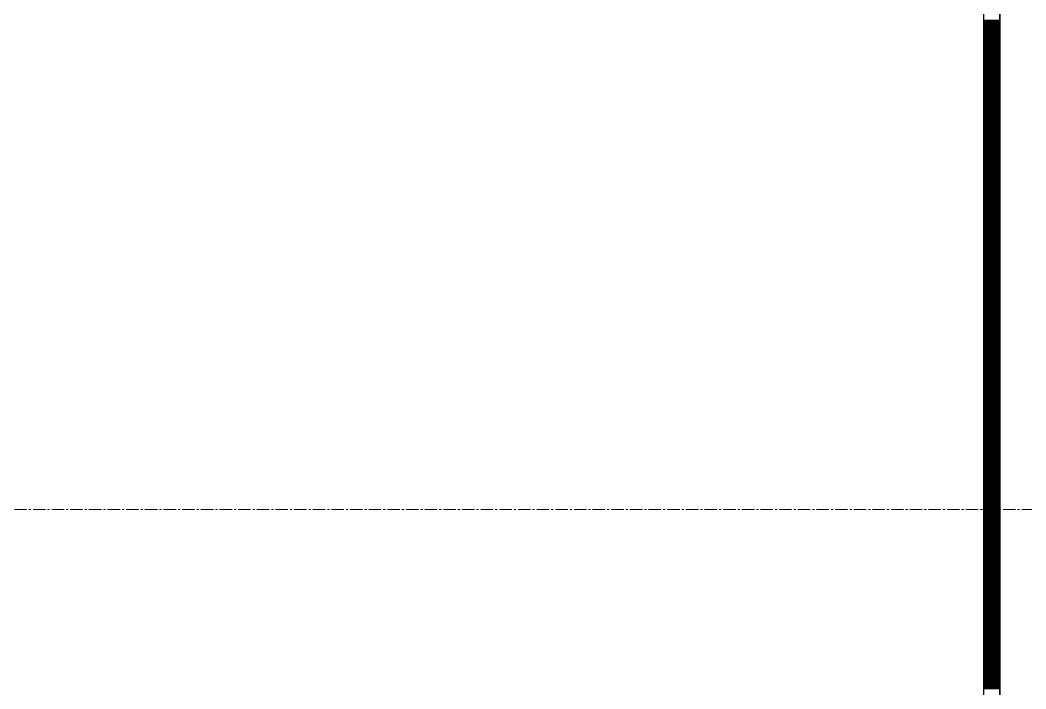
# Model space of a CAD drawing. Header units: millimetres. Extents: x -231292 to 573618, y -153144 to 564035.
# Drawn here: x 7073 to 8613, y 198292 to 199316 of the extents above; entities that cross this region are included whole.
import ezdxf

# ---------------------------------------------------------------- set-up
doc = ezdxf.new("R2010")
doc.units = ezdxf.units.MM
doc.linetypes.add('CENTER2', pattern=[28.575, 19.05, -3.175, 3.175, -3.175])
doc.layers.get('0').update_dxf_attribs({"color": 250})
doc.layers.get('Defpoints').update_dxf_attribs({"color": 250})
for name, color, linetype, lineweight in [('АР_Тонкая', 250, 'Continuous', 5), ('АР_Штриховка', 250, 'Continuous', 0), ('РД_Оси_100', 250, 'Continuous', 0), ('РД_Оси_размер', 250, 'Continuous', 0)]:
    doc.layers.add(name, color=color, linetype=linetype, lineweight=lineweight)
doc.styles.add('style1', font='ARIALN.TTF')
doc.dimstyles.new('Dim100_ареал', dxfattribs={"dimscale": 100, "dimtxt": 2.5, "dimasz": 1, "dimexe": 1, "dimexo": 1, "dimgap": 0.5, "dimtad": 1, "dimzin": 12, "dimdsep": 46, "dimtxsty": 'style1', "dimblk": 'ARCHTICK', "dimcen": 1, "dimdle": 1, "dimclrd": 256, "dimclre": 256, "dimaunit": 1, "dimadec": 0, "dimazin": 3, "dimtfac": 1, "dimtmove": 1, "dimatfit": 3, "dimldrblk": 'OPEN30', "dimfxl": 2, "dimfxlon": 1, "dimtolj": 1, "dimtzin": 0, "dimlwd": 9, "dimlwe": 9, "dimarcsym": 0})

# ---------------------------------------------------------------- blocks, each defined once
blk = doc.blocks.new('_ArchTick')
at = {"color": 0, "linetype": 'ByBlock', "const_width": 0.15}
blk.add_lwpolyline([(-0.5, -0.5), (0.5, 0.5)], dxfattribs=at)
blk = doc.blocks.new('*D172')
at = {"layer": 'Defpoints', "color": 0, "transparency": 16777216}
for p in [(1193587.3, 147913.2), (1194587.3, 147913.2), (1194587.3, 143713.2)]:
    blk.add_point(p, dxfattribs=at)
at = {"layer": 'РД_Оси_размер', "lineweight": 9, "transparency": 16777216}
for p, q in [((1193587.3, 143613.2), (1193587.3, 148013.2)), ((1193787.3, 147913.2), (1193487.3, 147913.2)), ((1193787.3, 143713.2), (1193487.3, 143713.2))]:
    blk.add_line(p, q, dxfattribs=at)
at = {"layer": 'РД_Оси_размер', "lineweight": 9, "transparency": 16777216, "xscale": 100, "yscale": 100, "zscale": 100}
for p, rotation in [((1193587.3, 147913.2), 90), ((1193587.3, 143713.2), 270)]:
    blk.add_blockref('_ArchTick', p, dxfattribs=dict(at, rotation=rotation))
at = {"layer": 'РД_Оси_размер', "color": 0, "transparency": 16777216, "insert": (1193179.9, 145813.2), "char_height": 700, "attachment_point": 5, "rotation": 90, "style": 'style1'}
blk.add_mtext('\\A1;4200', dxfattribs=at)
blk = doc.blocks.new('_Open30')
at = {"color": 0, "linetype": 'ByBlock', "lineweight": -2}
for p, q in [((-1, 0.268), (0, 0)), ((0, 0), (-1, -0.268)), ((0, 0), (-1, 0))]:
    blk.add_line(p, q, dxfattribs=at)
blk = doc.blocks.new('*D173')
at = {"layer": 'Defpoints', "color": 0, "transparency": 16777216}
for p in [(1193587.3, 148813.2), (1194587.3, 148813.2), (1194587.3, 147913.2)]:
    blk.add_point(p, dxfattribs=at)
at = {"layer": 'РД_Оси_размер', "lineweight": 9, "transparency": 16777216}
for p, q in [((1193054.9, 148523), (1193054.9, 149889.3)), ((1193587.3, 147813.2), (1193587.3, 148913.2)), ((1193787.3, 148813.2), (1193487.3, 148813.2)), ((1193587.3, 148363.2), (1193054.9, 148523)), ((1193787.3, 147913.2), (1193487.3, 147913.2))]:
    blk.add_line(p, q, dxfattribs=at)
at = {"layer": 'РД_Оси_размер', "lineweight": 9, "transparency": 16777216, "xscale": 100, "yscale": 100, "zscale": 100}
for p, rotation in [((1193587.3, 148813.2), 90), ((1193587.3, 147913.2), 270)]:
    blk.add_blockref('_ArchTick', p, dxfattribs=dict(at, rotation=rotation))
at = {"layer": 'РД_Оси_размер', "color": 0, "transparency": 16777216, "insert": (1192647.5, 149206.1), "char_height": 700, "attachment_point": 5, "rotation": 90, "style": 'style1'}
blk.add_mtext('\\A1;900', dxfattribs=at)
blk = doc.blocks.new('оси_рен')
at = {"layer": 'РД_Оси_100', "color": 251, "linetype": 'CENTER2', "true_color": 0x636466}
blk.add_lwpolyline([(1225207.916, 147913.25), (1189697.958, 147913.25)], dxfattribs=at)
at = {"layer": 'РД_Оси_размер', "color": 251, "true_color": 0x636466}
for base, p1, p2, picture, middle in [((1193587.313, 148813.25), (1194587.313, 147913.25), (1194587.313, 148813.25), '*D173', (1192647.511, 148572.97)), ((1193587.313, 147913.25), (1194587.313, 143713.25), (1194587.313, 147913.25), '*D172', (1193179.912, 145813.25))]:
    dim = blk.add_linear_dim(base=base, p1=p1, p2=p2, angle=90, dimstyle='Dim100_ареал', override={"dimtxt": 7}, dxfattribs=at)
    dim.commit()
    dim.dimension.update_dxf_attribs({"geometry": picture, "text_midpoint": middle})

msp = doc.modelspace()

# ---------------------------------------------------------------- linework, layer by layer
at = {"layer": 'АР_Тонкая', "color": 18, "linetype": 'Continuous', "lineweight": 25, "true_color": 0x000000}
for p, q in [((8548.243, 263866.253), (8548.243, 187666.253)), ((8573.243, 263866.253), (8573.243, 187666.253)), ((8573.243, 187666.253), (8573.243, 263866.253))]:
    msp.add_line(p, q, dxfattribs=at)
at = {"layer": 'АР_Штриховка', "color": 18, "linetype": 'Continuous', "lineweight": 25, "true_color": 0x000000}
for p, q in [((8548.243, 199316.002), (8573.243, 199316.002)), ((8548.243, 199315.002), (8573.243, 199315.002)), ((8548.243, 199314.002), (8573.243, 199314.002)), ((8548.243, 199313.002), (8573.243, 199313.002)), ((8548.243, 199312.002), (8573.243, 199312.002)), ((8548.243, 199311.002), (8573.243, 199311.002)), ((8548.243, 199310.002), (8573.243, 199310.002)), ((8548.243, 199309.002), (8573.243, 199309.002)), ((8548.243, 199308.002), (8573.243, 199308.002)), ((8548.243, 199307.002), (8573.243, 199307.002)), ((8548.243, 199306.002), (8573.243, 199306.002)), ((8548.243, 199305.002), (8573.243, 199305.002)), ((8548.243, 199304.002), (8573.243, 199304.002)), ((8548.243, 199303.002), (8573.243, 199303.002)), ((8548.243, 199302.002), (8573.243, 199302.002)), ((8548.243, 199301.002), (8573.243, 199301.002)), ((8548.243, 199300.002), (8573.243, 199300.002)), ((8548.243, 199299.002), (8573.243, 199299.002)), ((8548.243, 199298.002), (8573.243, 199298.002)), ((8548.243, 199297.002), (8573.243, 199297.002)), ((8548.243, 199296.002), (8573.243, 199296.002)), ((8548.243, 199295.002), (8573.243, 199295.002)), ((8548.243, 199294.002), (8573.243, 199294.002)), ((8548.243, 199293.002), (8573.243, 199293.002)), ((8548.243, 199292.002), (8573.243, 199292.002)), ((8548.243, 199291.002), (8573.243, 199291.002)), ((8548.243, 199290.002), (8573.243, 199290.002)), ((8548.243, 199289.002), (8573.243, 199289.002)), ((8548.243, 199288.002), (8573.243, 199288.002)), ((8548.243, 199287.002), (8573.243, 199287.002)), ((8548.243, 199286.002), (8573.243, 199286.002)), ((8548.243, 199285.002), (8573.243, 199285.002)), ((8548.243, 199284.002), (8573.243, 199284.002)), ((8548.243, 199283.002), (8573.243, 199283.002)), ((8548.243, 199282.002), (8573.243, 199282.002)), ((8548.243, 199281.002), (8573.243, 199281.002)), ((8548.243, 199280.002), (8573.243, 199280.002)), ((8548.243, 199279.002), (8573.243, 199279.002)), ((8548.243, 199278.002), (8573.243, 199278.002)), ((8548.243, 199277.002), (8573.243, 199277.002)), ((8548.243, 199276.002), (8573.243, 199276.002)), ((8548.243, 199275.002), (8573.243, 199275.002)), ((8548.243, 199274.002), (8573.243, 199274.002)), ((8548.243, 199273.002), (8573.243, 199273.002)), ((8548.243, 199272.002), (8573.243, 199272.002)), ((8548.243, 199271.002), (8573.243, 199271.002)), ((8548.243, 199270.002), (8573.243, 199270.002)), ((8548.243, 199269.002), (8573.243, 199269.002)), ((8548.243, 199268.002), (8573.243, 199268.002)), ((8548.243, 199267.002), (8573.243, 199267.002)), ((8548.243, 199266.002), (8573.243, 199266.002)), ((8548.243, 199265.002), (8573.243, 199265.002)), ((8548.243, 199264.002), (8573.243, 199264.002)), ((8548.243, 199263.002), (8573.243, 199263.002)), ((8548.243, 199262.002), (8573.243, 199262.002)), ((8548.243, 199261.002), (8573.243, 199261.002)), ((8548.243, 199260.002), (8573.243, 199260.002)), ((8548.243, 199259.002), (8573.243, 199259.002)), ((8548.243, 199258.002), (8573.243, 199258.002)), ((8548.243, 199257.002), (8573.243, 199257.002)), ((8548.243, 199256.002), (8573.243, 199256.002)), ((8548.243, 199255.002), (8573.243, 199255.002)), ((8548.243, 199254.002), (8573.243, 199254.002)), ((8548.243, 199253.002), (8573.243, 199253.002)), ((8548.243, 199252.002), (8573.243, 199252.002)), ((8548.243, 199251.002), (8573.243, 199251.002)), ((8548.243, 199250.002), (8573.243, 199250.002)), ((8548.243, 199249.002), (8573.243, 199249.002)), ((8548.243, 199248.002), (8573.243, 199248.002)), ((8548.243, 199247.002), (8573.243, 199247.002)), ((8548.243, 199246.002), (8573.243, 199246.002)), ((8548.243, 199245.002), (8573.243, 199245.002)), ((8548.243, 199244.002), (8573.243, 199244.002)), ((8548.243, 199243.002), (8573.243, 199243.002)), ((8548.243, 199242.002), (8573.243, 199242.002)), ((8548.243, 199241.002), (8573.243, 199241.002)), ((8548.243, 199240.002), (8573.243, 199240.002)), ((8548.243, 199239.002), (8573.243, 199239.002)), ((8548.243, 199238.002), (8573.243, 199238.002)), ((8548.243, 199237.002), (8573.243, 199237.002)), ((8548.243, 199236.002), (8573.243, 199236.002)), ((8548.243, 199235.002), (8573.243, 199235.002)), ((8548.243, 199234.002), (8573.243, 199234.002)), ((8548.243, 199233.002), (8573.243, 199233.002)), ((8548.243, 199232.002), (8573.243, 199232.002)), ((8548.243, 199231.002), (8573.243, 199231.002)), ((8548.243, 199230.002), (8573.243, 199230.002)), ((8548.243, 199229.002), (8573.243, 199229.002)), ((8548.243, 199228.002), (8573.243, 199228.002)), ((8548.243, 199227.002), (8573.243, 199227.002)), ((8548.243, 199226.002), (8573.243, 199226.002)), ((8548.243, 199225.002), (8573.243, 199225.002)), ((8548.243, 199224.002), (8573.243, 199224.002)), ((8548.243, 199223.002), (8573.243, 199223.002)), ((8548.243, 199222.002), (8573.243, 199222.002)), ((8548.243, 199221.002), (8573.243, 199221.002)), ((8548.243, 199220.002), (8573.243, 199220.002)), ((8548.243, 199219.002), (8573.243, 199219.002)), ((8548.243, 199218.002), (8573.243, 199218.002)), ((8548.243, 199217.002), (8573.243, 199217.002)), ((8548.243, 199216.002), (8573.243, 199216.002)), ((8548.243, 199215.002), (8573.243, 199215.002)), ((8548.243, 199214.002), (8573.243, 199214.002)), ((8548.243, 199213.002), (8573.243, 199213.002)), ((8548.243, 199212.002), (8573.243, 199212.002)), ((8548.243, 199211.002), (8573.243, 199211.002)), ((8548.243, 199210.002), (8573.243, 199210.002)), ((8548.243, 199209.002), (8573.243, 199209.002)), ((8548.243, 199208.002), (8573.243, 199208.002)), ((8548.243, 199207.002), (8573.243, 199207.002)), ((8548.243, 199206.002), (8573.243, 199206.002)), ((8548.243, 199205.002), (8573.243, 199205.002)), ((8548.243, 199204.002), (8573.243, 199204.002)), ((8548.243, 199203.002), (8573.243, 199203.002)), ((8548.243, 199202.002), (8573.243, 199202.002)), ((8548.243, 199201.002), (8573.243, 199201.002)), ((8548.243, 199200.002), (8573.243, 199200.002)), ((8548.243, 199199.002), (8573.243, 199199.002)), ((8548.243, 199198.002), (8573.243, 199198.002)), ((8548.243, 199197.002), (8573.243, 199197.002)), ((8548.243, 199196.002), (8573.243, 199196.002)), ((8548.243, 199195.002), (8573.243, 199195.002)), ((8548.243, 199194.002), (8573.243, 199194.002)), ((8548.243, 199193.002), (8573.243, 199193.002)), ((8548.243, 199192.002), (8573.243, 199192.002)), ((8548.243, 199191.002), (8573.243, 199191.002)), ((8548.243, 199190.002), (8573.243, 199190.002)), ((8548.243, 199189.002), (8573.243, 199189.002)), ((8548.243, 199188.002), (8573.243, 199188.002)), ((8548.243, 199187.002), (8573.243, 199187.002)), ((8548.243, 199186.002), (8573.243, 199186.002)), ((8548.243, 199185.002), (8573.243, 199185.002)), ((8548.243, 199184.002), (8573.243, 199184.002)), ((8548.243, 199183.002), (8573.243, 199183.002)), ((8548.243, 199182.002), (8573.243, 199182.002)), ((8548.243, 199181.002), (8573.243, 199181.002)), ((8548.243, 199180.002), (8573.243, 199180.002)), ((8548.243, 199179.002), (8573.243, 199179.002)), ((8548.243, 199178.002), (8573.243, 199178.002)), ((8548.243, 199177.002), (8573.243, 199177.002)), ((8548.243, 199176.002), (8573.243, 199176.002)), ((8548.243, 199175.002), (8573.243, 199175.002)), ((8548.243, 199174.002), (8573.243, 199174.002)), ((8548.243, 199173.002), (8573.243, 199173.002)), ((8548.243, 199172.002), (8573.243, 199172.002)), ((8548.243, 199171.002), (8573.243, 199171.002)), ((8548.243, 199170.002), (8573.243, 199170.002)), ((8548.243, 199169.002), (8573.243, 199169.002)), ((8548.243, 199168.002), (8573.243, 199168.002)), ((8548.243, 199167.002), (8573.243, 199167.002)), ((8548.243, 199166.002), (8573.243, 199166.002)), ((8548.243, 199165.002), (8573.243, 199165.002)), ((8548.243, 199164.002), (8573.243, 199164.002)), ((8548.243, 199163.002), (8573.243, 199163.002)), ((8548.243, 199162.002), (8573.243, 199162.002)), ((8548.243, 199161.002), (8573.243, 199161.002)), ((8548.243, 199160.002), (8573.243, 199160.002)), ((8548.243, 199159.002), (8573.243, 199159.002)), ((8548.243, 199158.002), (8573.243, 199158.002)), ((8548.243, 199157.002), (8573.243, 199157.002)), ((8548.243, 199156.002), (8573.243, 199156.002)), ((8548.243, 199155.002), (8573.243, 199155.002)), ((8548.243, 199154.002), (8573.243, 199154.002)), ((8548.243, 199153.002), (8573.243, 199153.002)), ((8548.243, 199152.002), (8573.243, 199152.002)), ((8548.243, 199151.002), (8573.243, 199151.002)), ((8548.243, 199150.002), (8573.243, 199150.002)), ((8548.243, 199149.002), (8573.243, 199149.002)), ((8548.243, 199148.002), (8573.243, 199148.002)), ((8548.243, 199147.002), (8573.243, 199147.002)), ((8548.243, 199146.002), (8573.243, 199146.002)), ((8548.243, 199145.002), (8573.243, 199145.002)), ((8548.243, 199144.002), (8573.243, 199144.002)), ((8548.243, 199143.002), (8573.243, 199143.002)), ((8548.243, 199142.002), (8573.243, 199142.002)), ((8548.243, 199141.002), (8573.243, 199141.002)), ((8548.243, 199140.002), (8573.243, 199140.002)), ((8548.243, 199139.002), (8573.243, 199139.002)), ((8548.243, 199138.002), (8573.243, 199138.002)), ((8548.243, 199137.002), (8573.243, 199137.002)), ((8548.243, 199136.002), (8573.243, 199136.002)), ((8548.243, 199135.002), (8573.243, 199135.002)), ((8548.243, 199134.002), (8573.243, 199134.002)), ((8548.243, 199133.002), (8573.243, 199133.002)), ((8548.243, 199132.002), (8573.243, 199132.002)), ((8548.243, 199131.002), (8573.243, 199131.002)), ((8548.243, 199130.002), (8573.243, 199130.002)), ((8548.243, 199129.002), (8573.243, 199129.002)), ((8548.243, 199128.002), (8573.243, 199128.002)), ((8548.243, 199127.002), (8573.243, 199127.002)), ((8548.243, 199126.002), (8573.243, 199126.002)), ((8548.243, 199125.002), (8573.243, 199125.002)), ((8548.243, 199124.002), (8573.243, 199124.002)), ((8548.243, 199123.002), (8573.243, 199123.002)), ((8548.243, 199122.002), (8573.243, 199122.002)), ((8548.243, 199121.002), (8573.243, 199121.002)), ((8548.243, 199120.002), (8573.243, 199120.002)), ((8548.243, 199119.002), (8573.243, 199119.002)), ((8548.243, 199118.002), (8573.243, 199118.002)), ((8548.243, 199117.002), (8573.243, 199117.002)), ((8548.243, 199116.002), (8573.243, 199116.002)), ((8548.243, 199115.002), (8573.243, 199115.002)), ((8548.243, 199114.002), (8573.243, 199114.002)), ((8548.243, 199113.002), (8573.243, 199113.002)), ((8548.243, 199112.002), (8573.243, 199112.002)), ((8548.243, 199111.002), (8573.243, 199111.002)), ((8548.243, 199110.002), (8573.243, 199110.002)), ((8548.243, 199109.002), (8573.243, 199109.002)), ((8548.243, 199108.002), (8573.243, 199108.002)), ((8548.243, 199107.002), (8573.243, 199107.002)), ((8548.243, 199106.002), (8573.243, 199106.002)), ((8548.243, 199105.002), (8573.243, 199105.002)), ((8548.243, 199104.002), (8573.243, 199104.002)), ((8548.243, 199103.002), (8573.243, 199103.002)), ((8548.243, 199102.002), (8573.243, 199102.002)), ((8548.243, 199101.002), (8573.243, 199101.002)), ((8548.243, 199100.002), (8573.243, 199100.002)), ((8548.243, 199099.002), (8573.243, 199099.002)), ((8548.243, 199098.002), (8573.243, 199098.002)), ((8548.243, 199097.002), (8573.243, 199097.002)), ((8548.243, 199096.002), (8573.243, 199096.002)), ((8548.243, 199095.002), (8573.243, 199095.002)), ((8548.243, 199094.002), (8573.243, 199094.002)), ((8548.243, 199093.002), (8573.243, 199093.002)), ((8548.243, 199092.002), (8573.243, 199092.002)), ((8548.243, 199091.002), (8573.243, 199091.002)), ((8548.243, 199090.002), (8573.243, 199090.002)), ((8548.243, 199089.002), (8573.243, 199089.002)), ((8548.243, 199088.002), (8573.243, 199088.002)), ((8548.243, 199087.002), (8573.243, 199087.002)), ((8548.243, 199086.002), (8573.243, 199086.002)), ((8548.243, 199085.002), (8573.243, 199085.002)), ((8548.243, 199084.002), (8573.243, 199084.002)), ((8548.243, 199083.002), (8573.243, 199083.002)), ((8548.243, 199082.002), (8573.243, 199082.002)), ((8548.243, 199081.002), (8573.243, 199081.002)), ((8548.243, 199080.002), (8573.243, 199080.002)), ((8548.243, 199079.002), (8573.243, 199079.002)), ((8548.243, 199078.002), (8573.243, 199078.002)), ((8548.243, 199077.002), (8573.243, 199077.002)), ((8548.243, 199076.002), (8573.243, 199076.002)), ((8548.243, 199075.002), (8573.243, 199075.002)), ((8548.243, 199074.002), (8573.243, 199074.002)), ((8548.243, 199073.002), (8573.243, 199073.002)), ((8548.243, 199072.002), (8573.243, 199072.002)), ((8548.243, 199071.002), (8573.243, 199071.002)), ((8548.243, 199070.002), (8573.243, 199070.002)), ((8548.243, 199069.002), (8573.243, 199069.002)), ((8548.243, 199068.002), (8573.243, 199068.002)), ((8548.243, 199067.002), (8573.243, 199067.002)), ((8548.243, 199066.002), (8573.243, 199066.002)), ((8548.243, 199065.002), (8573.243, 199065.002)), ((8548.243, 199064.002), (8573.243, 199064.002)), ((8548.243, 199063.002), (8573.243, 199063.002)), ((8548.243, 199062.002), (8573.243, 199062.002)), ((8548.243, 199061.002), (8573.243, 199061.002)), ((8548.243, 199060.002), (8573.243, 199060.002)), ((8548.243, 199059.002), (8573.243, 199059.002)), ((8548.243, 199058.002), (8573.243, 199058.002)), ((8548.243, 199057.002), (8573.243, 199057.002)), ((8548.243, 199056.002), (8573.243, 199056.002)), ((8548.243, 199055.002), (8573.243, 199055.002)), ((8548.243, 199054.002), (8573.243, 199054.002)), ((8548.243, 199053.002), (8573.243, 199053.002)), ((8548.243, 199052.002), (8573.243, 199052.002)), ((8548.243, 199051.002), (8573.243, 199051.002)), ((8548.243, 199050.002), (8573.243, 199050.002)), ((8548.243, 199049.002), (8573.243, 199049.002)), ((8548.243, 199048.002), (8573.243, 199048.002)), ((8548.243, 199047.002), (8573.243, 199047.002)), ((8548.243, 199046.002), (8573.243, 199046.002)), ((8548.243, 199045.002), (8573.243, 199045.002)), ((8548.243, 199044.002), (8573.243, 199044.002)), ((8548.243, 199043.002), (8573.243, 199043.002)), ((8548.243, 199042.002), (8573.243, 199042.002)), ((8548.243, 199041.002), (8573.243, 199041.002)), ((8548.243, 199040.002), (8573.243, 199040.002)), ((8548.243, 199039.002), (8573.243, 199039.002)), ((8548.243, 199038.002), (8573.243, 199038.002)), ((8548.243, 199037.002), (8573.243, 199037.002)), ((8548.243, 199036.002), (8573.243, 199036.002)), ((8548.243, 199035.002), (8573.243, 199035.002)), ((8548.243, 199034.002), (8573.243, 199034.002)), ((8548.243, 199033.002), (8573.243, 199033.002)), ((8548.243, 199032.002), (8573.243, 199032.002)), ((8548.243, 199031.002), (8573.243, 199031.002)), ((8548.243, 199030.002), (8573.243, 199030.002)), ((8548.243, 199029.002), (8573.243, 199029.002)), ((8548.243, 199028.002), (8573.243, 199028.002)), ((8548.243, 199027.002), (8573.243, 199027.002)), ((8548.243, 199026.002), (8573.243, 199026.002)), ((8548.243, 199025.002), (8573.243, 199025.002)), ((8548.243, 199024.002), (8573.243, 199024.002)), ((8548.243, 199023.002), (8573.243, 199023.002)), ((8548.243, 199022.002), (8573.243, 199022.002)), ((8548.243, 199021.002), (8573.243, 199021.002)), ((8548.243, 199020.002), (8573.243, 199020.002)), ((8548.243, 199019.002), (8573.243, 199019.002)), ((8548.243, 199018.002), (8573.243, 199018.002)), ((8548.243, 199017.002), (8573.243, 199017.002)), ((8548.243, 199016.002), (8573.243, 199016.002)), ((8548.243, 199015.002), (8573.243, 199015.002)), ((8548.243, 199014.002), (8573.243, 199014.002)), ((8548.243, 199013.002), (8573.243, 199013.002)), ((8548.243, 199012.002), (8573.243, 199012.002)), ((8548.243, 199011.002), (8573.243, 199011.002)), ((8548.243, 199010.002), (8573.243, 199010.002)), ((8548.243, 199009.002), (8573.243, 199009.002)), ((8548.243, 199008.002), (8573.243, 199008.002)), ((8548.243, 199007.002), (8573.243, 199007.002)), ((8548.243, 199006.002), (8573.243, 199006.002)), ((8548.243, 199005.002), (8573.243, 199005.002)), ((8548.243, 199004.002), (8573.243, 199004.002)), ((8548.243, 199003.002), (8573.243, 199003.002)), ((8548.243, 199002.002), (8573.243, 199002.002)), ((8548.243, 199001.002), (8573.243, 199001.002)), ((8548.243, 199000.002), (8573.243, 199000.002)), ((8548.243, 198999.002), (8573.243, 198999.002)), ((8548.243, 198998.002), (8573.243, 198998.002)), ((8548.243, 198997.002), (8573.243, 198997.002)), ((8548.243, 198996.002), (8573.243, 198996.002)), ((8548.243, 198995.002), (8573.243, 198995.002)), ((8548.243, 198994.002), (8573.243, 198994.002)), ((8548.243, 198993.002), (8573.243, 198993.002)), ((8548.243, 198992.002), (8573.243, 198992.002)), ((8548.243, 198991.002), (8573.243, 198991.002)), ((8548.243, 198990.002), (8573.243, 198990.002)), ((8548.243, 198989.002), (8573.243, 198989.002)), ((8548.243, 198988.002), (8573.243, 198988.002)), ((8548.243, 198987.002), (8573.243, 198987.002)), ((8548.243, 198986.002), (8573.243, 198986.002)), ((8548.243, 198985.002), (8573.243, 198985.002)), ((8548.243, 198984.002), (8573.243, 198984.002)), ((8548.243, 198983.002), (8573.243, 198983.002)), ((8548.243, 198982.002), (8573.243, 198982.002)), ((8548.243, 198981.002), (8573.243, 198981.002)), ((8548.243, 198980.002), (8573.243, 198980.002)), ((8548.243, 198979.002), (8573.243, 198979.002)), ((8548.243, 198978.002), (8573.243, 198978.002)), ((8548.243, 198977.002), (8573.243, 198977.002)), ((8548.243, 198976.002), (8573.243, 198976.002)), ((8548.243, 198975.002), (8573.243, 198975.002)), ((8548.243, 198974.002), (8573.243, 198974.002)), ((8548.243, 198973.002), (8573.243, 198973.002)), ((8548.243, 198972.002), (8573.243, 198972.002)), ((8548.243, 198971.002), (8573.243, 198971.002)), ((8548.243, 198970.002), (8573.243, 198970.002)), ((8548.243, 198969.002), (8573.243, 198969.002)), ((8548.243, 198968.002), (8573.243, 198968.002)), ((8548.243, 198967.002), (8573.243, 198967.002)), ((8548.243, 198966.002), (8573.243, 198966.002)), ((8548.243, 198965.002), (8573.243, 198965.002)), ((8548.243, 198964.002), (8573.243, 198964.002)), ((8548.243, 198963.002), (8573.243, 198963.002)), ((8548.243, 198962.002), (8573.243, 198962.002)), ((8548.243, 198961.002), (8573.243, 198961.002)), ((8548.243, 198960.002), (8573.243, 198960.002)), ((8548.243, 198959.002), (8573.243, 198959.002)), ((8548.243, 198958.002), (8573.243, 198958.002)), ((8548.243, 198957.002), (8573.243, 198957.002)), ((8548.243, 198956.002), (8573.243, 198956.002)), ((8548.243, 198955.002), (8573.243, 198955.002)), ((8548.243, 198954.002), (8573.243, 198954.002)), ((8548.243, 198953.002), (8573.243, 198953.002)), ((8548.243, 198952.002), (8573.243, 198952.002)), ((8548.243, 198951.002), (8573.243, 198951.002)), ((8548.243, 198950.002), (8573.243, 198950.002)), ((8548.243, 198949.002), (8573.243, 198949.002)), ((8548.243, 198948.002), (8573.243, 198948.002)), ((8548.243, 198947.002), (8573.243, 198947.002)), ((8548.243, 198946.002), (8573.243, 198946.002)), ((8548.243, 198945.002), (8573.243, 198945.002)), ((8548.243, 198944.002), (8573.243, 198944.002)), ((8548.243, 198943.002), (8573.243, 198943.002)), ((8548.243, 198942.002), (8573.243, 198942.002)), ((8548.243, 198941.002), (8573.243, 198941.002)), ((8548.243, 198940.002), (8573.243, 198940.002)), ((8548.243, 198939.002), (8573.243, 198939.002)), ((8548.243, 198938.002), (8573.243, 198938.002)), ((8548.243, 198937.002), (8573.243, 198937.002)), ((8548.243, 198936.002), (8573.243, 198936.002)), ((8548.243, 198935.002), (8573.243, 198935.002)), ((8548.243, 198934.002), (8573.243, 198934.002)), ((8548.243, 198933.002), (8573.243, 198933.002)), ((8548.243, 198932.002), (8573.243, 198932.002)), ((8548.243, 198931.002), (8573.243, 198931.002)), ((8548.243, 198930.002), (8573.243, 198930.002)), ((8548.243, 198929.002), (8573.243, 198929.002)), ((8548.243, 198928.002), (8573.243, 198928.002)), ((8548.243, 198927.002), (8573.243, 198927.002)), ((8548.243, 198926.002), (8573.243, 198926.002)), ((8548.243, 198925.002), (8573.243, 198925.002)), ((8548.243, 198924.002), (8573.243, 198924.002)), ((8548.243, 198923.002), (8573.243, 198923.002)), ((8548.243, 198922.002), (8573.243, 198922.002)), ((8548.243, 198921.002), (8573.243, 198921.002)), ((8548.243, 198920.002), (8573.243, 198920.002)), ((8548.243, 198919.002), (8573.243, 198919.002)), ((8548.243, 198918.002), (8573.243, 198918.002)), ((8548.243, 198917.002), (8573.243, 198917.002)), ((8548.243, 198916.002), (8573.243, 198916.002)), ((8548.243, 198915.002), (8573.243, 198915.002)), ((8548.243, 198914.002), (8573.243, 198914.002)), ((8548.243, 198913.002), (8573.243, 198913.002)), ((8548.243, 198912.002), (8573.243, 198912.002)), ((8548.243, 198911.002), (8573.243, 198911.002)), ((8548.243, 198910.002), (8573.243, 198910.002)), ((8548.243, 198909.002), (8573.243, 198909.002)), ((8548.243, 198908.002), (8573.243, 198908.002)), ((8548.243, 198907.002), (8573.243, 198907.002)), ((8548.243, 198906.002), (8573.243, 198906.002)), ((8548.243, 198905.002), (8573.243, 198905.002)), ((8548.243, 198904.002), (8573.243, 198904.002)), ((8548.243, 198903.002), (8573.243, 198903.002)), ((8548.243, 198902.002), (8573.243, 198902.002)), ((8548.243, 198901.002), (8573.243, 198901.002)), ((8548.243, 198900.002), (8573.243, 198900.002)), ((8548.243, 198899.002), (8573.243, 198899.002)), ((8548.243, 198898.002), (8573.243, 198898.002)), ((8548.243, 198897.002), (8573.243, 198897.002)), ((8548.243, 198896.002), (8573.243, 198896.002)), ((8548.243, 198895.002), (8573.243, 198895.002)), ((8548.243, 198894.002), (8573.243, 198894.002)), ((8548.243, 198893.002), (8573.243, 198893.002)), ((8548.243, 198892.002), (8573.243, 198892.002)), ((8548.243, 198891.002), (8573.243, 198891.002)), ((8548.243, 198890.002), (8573.243, 198890.002)), ((8548.243, 198889.002), (8573.243, 198889.002)), ((8548.243, 198888.002), (8573.243, 198888.002)), ((8548.243, 198887.002), (8573.243, 198887.002)), ((8548.243, 198886.002), (8573.243, 198886.002)), ((8548.243, 198885.002), (8573.243, 198885.002)), ((8548.243, 198884.002), (8573.243, 198884.002)), ((8548.243, 198883.002), (8573.243, 198883.002)), ((8548.243, 198882.002), (8573.243, 198882.002)), ((8548.243, 198881.002), (8573.243, 198881.002)), ((8548.243, 198880.002), (8573.243, 198880.002)), ((8548.243, 198879.002), (8573.243, 198879.002)), ((8548.243, 198878.002), (8573.243, 198878.002)), ((8548.243, 198877.002), (8573.243, 198877.002)), ((8548.243, 198876.002), (8573.243, 198876.002)), ((8548.243, 198875.002), (8573.243, 198875.002)), ((8548.243, 198874.002), (8573.243, 198874.002)), ((8548.243, 198873.002), (8573.243, 198873.002)), ((8548.243, 198872.002), (8573.243, 198872.002)), ((8548.243, 198871.002), (8573.243, 198871.002)), ((8548.243, 198870.002), (8573.243, 198870.002)), ((8548.243, 198869.002), (8573.243, 198869.002)), ((8548.243, 198868.002), (8573.243, 198868.002)), ((8548.243, 198867.002), (8573.243, 198867.002)), ((8548.243, 198866.002), (8573.243, 198866.002)), ((8548.243, 198865.002), (8573.243, 198865.002)), ((8548.243, 198864.002), (8573.243, 198864.002)), ((8548.243, 198863.002), (8573.243, 198863.002)), ((8548.243, 198862.002), (8573.243, 198862.002)), ((8548.243, 198861.002), (8573.243, 198861.002)), ((8548.243, 198860.002), (8573.243, 198860.002)), ((8548.243, 198859.002), (8573.243, 198859.002)), ((8548.243, 198858.002), (8573.243, 198858.002)), ((8548.243, 198857.002), (8573.243, 198857.002)), ((8548.243, 198856.002), (8573.243, 198856.002)), ((8548.243, 198855.002), (8573.243, 198855.002)), ((8548.243, 198854.002), (8573.243, 198854.002)), ((8548.243, 198853.002), (8573.243, 198853.002)), ((8548.243, 198852.002), (8573.243, 198852.002)), ((8548.243, 198851.002), (8573.243, 198851.002)), ((8548.243, 198850.002), (8573.243, 198850.002)), ((8548.243, 198849.002), (8573.243, 198849.002)), ((8548.243, 198848.002), (8573.243, 198848.002)), ((8548.243, 198847.002), (8573.243, 198847.002)), ((8548.243, 198846.002), (8573.243, 198846.002)), ((8548.243, 198845.002), (8573.243, 198845.002)), ((8548.243, 198844.002), (8573.243, 198844.002)), ((8548.243, 198843.002), (8573.243, 198843.002)), ((8548.243, 198842.002), (8573.243, 198842.002)), ((8548.243, 198841.002), (8573.243, 198841.002)), ((8548.243, 198840.002), (8573.243, 198840.002)), ((8548.243, 198839.002), (8573.243, 198839.002)), ((8548.243, 198838.002), (8573.243, 198838.002)), ((8548.243, 198837.002), (8573.243, 198837.002)), ((8548.243, 198836.002), (8573.243, 198836.002)), ((8548.243, 198835.002), (8573.243, 198835.002)), ((8548.243, 198834.002), (8573.243, 198834.002)), ((8548.243, 198833.002), (8573.243, 198833.002)), ((8548.243, 198832.002), (8573.243, 198832.002)), ((8548.243, 198831.002), (8573.243, 198831.002)), ((8548.243, 198830.002), (8573.243, 198830.002)), ((8548.243, 198829.002), (8573.243, 198829.002)), ((8548.243, 198828.002), (8573.243, 198828.002)), ((8548.243, 198827.002), (8573.243, 198827.002)), ((8548.243, 198826.002), (8573.243, 198826.002)), ((8548.243, 198825.002), (8573.243, 198825.002)), ((8548.243, 198824.002), (8573.243, 198824.002)), ((8548.243, 198823.002), (8573.243, 198823.002)), ((8548.243, 198822.002), (8573.243, 198822.002)), ((8548.243, 198821.002), (8573.243, 198821.002)), ((8548.243, 198820.002), (8573.243, 198820.002)), ((8548.243, 198819.002), (8573.243, 198819.002)), ((8548.243, 198818.002), (8573.243, 198818.002)), ((8548.243, 198817.002), (8573.243, 198817.002)), ((8548.243, 198816.002), (8573.243, 198816.002)), ((8548.243, 198815.002), (8573.243, 198815.002)), ((8548.243, 198814.002), (8573.243, 198814.002)), ((8548.243, 198813.002), (8573.243, 198813.002)), ((8548.243, 198812.002), (8573.243, 198812.002)), ((8548.243, 198811.002), (8573.243, 198811.002)), ((8548.243, 198810.002), (8573.243, 198810.002)), ((8548.243, 198809.002), (8573.243, 198809.002)), ((8548.243, 198808.002), (8573.243, 198808.002)), ((8548.243, 198807.002), (8573.243, 198807.002)), ((8548.243, 198806.002), (8573.243, 198806.002)), ((8548.243, 198805.002), (8573.243, 198805.002)), ((8548.243, 198804.002), (8573.243, 198804.002)), ((8548.243, 198803.002), (8573.243, 198803.002)), ((8548.243, 198802.002), (8573.243, 198802.002)), ((8548.243, 198801.002), (8573.243, 198801.002)), ((8548.243, 198800.002), (8573.243, 198800.002)), ((8548.243, 198799.002), (8573.243, 198799.002)), ((8548.243, 198798.002), (8573.243, 198798.002)), ((8548.243, 198797.002), (8573.243, 198797.002)), ((8548.243, 198796.002), (8573.243, 198796.002)), ((8548.243, 198795.002), (8573.243, 198795.002)), ((8548.243, 198794.002), (8573.243, 198794.002)), ((8548.243, 198793.002), (8573.243, 198793.002)), ((8548.243, 198792.002), (8573.243, 198792.002)), ((8548.243, 198791.002), (8573.243, 198791.002)), ((8548.243, 198790.002), (8573.243, 198790.002)), ((8548.243, 198789.002), (8573.243, 198789.002)), ((8548.243, 198788.002), (8573.243, 198788.002)), ((8548.243, 198787.002), (8573.243, 198787.002)), ((8548.243, 198786.002), (8573.243, 198786.002)), ((8548.243, 198785.002), (8573.243, 198785.002)), ((8548.243, 198784.002), (8573.243, 198784.002)), ((8548.243, 198783.002), (8573.243, 198783.002)), ((8548.243, 198782.002), (8573.243, 198782.002)), ((8548.243, 198781.002), (8573.243, 198781.002)), ((8548.243, 198780.002), (8573.243, 198780.002)), ((8548.243, 198779.002), (8573.243, 198779.002)), ((8548.243, 198778.002), (8573.243, 198778.002)), ((8548.243, 198777.002), (8573.243, 198777.002)), ((8548.243, 198776.002), (8573.243, 198776.002)), ((8548.243, 198775.002), (8573.243, 198775.002)), ((8548.243, 198774.002), (8573.243, 198774.002)), ((8548.243, 198773.002), (8573.243, 198773.002)), ((8548.243, 198772.002), (8573.243, 198772.002)), ((8548.243, 198771.002), (8573.243, 198771.002)), ((8548.243, 198770.002), (8573.243, 198770.002)), ((8548.243, 198769.002), (8573.243, 198769.002)), ((8548.243, 198768.002), (8573.243, 198768.002)), ((8548.243, 198767.002), (8573.243, 198767.002)), ((8548.243, 198766.002), (8573.243, 198766.002)), ((8548.243, 198765.002), (8573.243, 198765.002)), ((8548.243, 198764.002), (8573.243, 198764.002)), ((8548.243, 198763.002), (8573.243, 198763.002)), ((8548.243, 198762.002), (8573.243, 198762.002)), ((8548.243, 198761.002), (8573.243, 198761.002)), ((8548.243, 198760.002), (8573.243, 198760.002)), ((8548.243, 198759.002), (8573.243, 198759.002)), ((8548.243, 198758.002), (8573.243, 198758.002)), ((8548.243, 198757.002), (8573.243, 198757.002)), ((8548.243, 198756.002), (8573.243, 198756.002)), ((8548.243, 198755.002), (8573.243, 198755.002)), ((8548.243, 198754.002), (8573.243, 198754.002)), ((8548.243, 198753.002), (8573.243, 198753.002)), ((8548.243, 198752.002), (8573.243, 198752.002)), ((8548.243, 198751.002), (8573.243, 198751.002)), ((8548.243, 198750.002), (8573.243, 198750.002)), ((8548.243, 198749.002), (8573.243, 198749.002)), ((8548.243, 198748.002), (8573.243, 198748.002)), ((8548.243, 198747.002), (8573.243, 198747.002)), ((8548.243, 198746.002), (8573.243, 198746.002)), ((8548.243, 198745.002), (8573.243, 198745.002)), ((8548.243, 198744.002), (8573.243, 198744.002)), ((8548.243, 198743.002), (8573.243, 198743.002)), ((8548.243, 198742.002), (8573.243, 198742.002)), ((8548.243, 198741.002), (8573.243, 198741.002)), ((8548.243, 198740.002), (8573.243, 198740.002)), ((8548.243, 198739.002), (8573.243, 198739.002)), ((8548.243, 198738.002), (8573.243, 198738.002)), ((8548.243, 198737.002), (8573.243, 198737.002)), ((8548.243, 198736.002), (8573.243, 198736.002)), ((8548.243, 198735.002), (8573.243, 198735.002)), ((8548.243, 198734.002), (8573.243, 198734.002)), ((8548.243, 198733.002), (8573.243, 198733.002)), ((8548.243, 198732.002), (8573.243, 198732.002)), ((8548.243, 198731.002), (8573.243, 198731.002)), ((8548.243, 198730.002), (8573.243, 198730.002)), ((8548.243, 198729.002), (8573.243, 198729.002)), ((8548.243, 198728.002), (8573.243, 198728.002)), ((8548.243, 198727.002), (8573.243, 198727.002)), ((8548.243, 198726.002), (8573.243, 198726.002)), ((8548.243, 198725.002), (8573.243, 198725.002)), ((8548.243, 198724.002), (8573.243, 198724.002)), ((8548.243, 198723.002), (8573.243, 198723.002)), ((8548.243, 198722.002), (8573.243, 198722.002)), ((8548.243, 198721.002), (8573.243, 198721.002)), ((8548.243, 198720.002), (8573.243, 198720.002)), ((8548.243, 198719.002), (8573.243, 198719.002)), ((8548.243, 198718.002), (8573.243, 198718.002)), ((8548.243, 198717.002), (8573.243, 198717.002)), ((8548.243, 198716.002), (8573.243, 198716.002)), ((8548.243, 198715.002), (8573.243, 198715.002)), ((8548.243, 198714.002), (8573.243, 198714.002)), ((8548.243, 198713.002), (8573.243, 198713.002)), ((8548.243, 198712.002), (8573.243, 198712.002)), ((8548.243, 198711.002), (8573.243, 198711.002)), ((8548.243, 198710.002), (8573.243, 198710.002)), ((8548.243, 198709.002), (8573.243, 198709.002)), ((8548.243, 198708.002), (8573.243, 198708.002)), ((8548.243, 198707.002), (8573.243, 198707.002)), ((8548.243, 198706.002), (8573.243, 198706.002)), ((8548.243, 198705.002), (8573.243, 198705.002)), ((8548.243, 198704.002), (8573.243, 198704.002)), ((8548.243, 198703.002), (8573.243, 198703.002)), ((8548.243, 198702.002), (8573.243, 198702.002)), ((8548.243, 198701.002), (8573.243, 198701.002)), ((8548.243, 198700.002), (8573.243, 198700.002)), ((8548.243, 198699.002), (8573.243, 198699.002)), ((8548.243, 198698.002), (8573.243, 198698.002)), ((8548.243, 198697.002), (8573.243, 198697.002)), ((8548.243, 198696.002), (8573.243, 198696.002)), ((8548.243, 198695.002), (8573.243, 198695.002)), ((8548.243, 198694.002), (8573.243, 198694.002)), ((8548.243, 198693.002), (8573.243, 198693.002)), ((8548.243, 198692.002), (8573.243, 198692.002)), ((8548.243, 198691.002), (8573.243, 198691.002)), ((8548.243, 198690.002), (8573.243, 198690.002)), ((8548.243, 198689.002), (8573.243, 198689.002)), ((8548.243, 198688.002), (8573.243, 198688.002)), ((8548.243, 198687.002), (8573.243, 198687.002)), ((8548.243, 198686.002), (8573.243, 198686.002)), ((8548.243, 198685.002), (8573.243, 198685.002)), ((8548.243, 198684.002), (8573.243, 198684.002)), ((8548.243, 198683.002), (8573.243, 198683.002)), ((8548.243, 198682.002), (8573.243, 198682.002)), ((8548.243, 198681.002), (8573.243, 198681.002)), ((8548.243, 198680.002), (8573.243, 198680.002)), ((8548.243, 198679.002), (8573.243, 198679.002)), ((8548.243, 198678.002), (8573.243, 198678.002)), ((8548.243, 198677.002), (8573.243, 198677.002)), ((8548.243, 198676.002), (8573.243, 198676.002)), ((8548.243, 198675.002), (8573.243, 198675.002)), ((8548.243, 198674.002), (8573.243, 198674.002)), ((8548.243, 198673.002), (8573.243, 198673.002)), ((8548.243, 198672.002), (8573.243, 198672.002)), ((8548.243, 198671.002), (8573.243, 198671.002)), ((8548.243, 198670.002), (8573.243, 198670.002)), ((8548.243, 198669.002), (8573.243, 198669.002)), ((8548.243, 198668.002), (8573.243, 198668.002)), ((8548.243, 198667.002), (8573.243, 198667.002)), ((8548.243, 198666.002), (8573.243, 198666.002)), ((8548.243, 198665.002), (8573.243, 198665.002)), ((8548.243, 198664.002), (8573.243, 198664.002)), ((8548.243, 198663.002), (8573.243, 198663.002)), ((8548.243, 198662.002), (8573.243, 198662.002)), ((8548.243, 198661.002), (8573.243, 198661.002)), ((8548.243, 198660.002), (8573.243, 198660.002)), ((8548.243, 198659.002), (8573.243, 198659.002)), ((8548.243, 198658.002), (8573.243, 198658.002)), ((8548.243, 198657.002), (8573.243, 198657.002)), ((8548.243, 198656.002), (8573.243, 198656.002)), ((8548.243, 198655.002), (8573.243, 198655.002)), ((8548.243, 198654.002), (8573.243, 198654.002)), ((8548.243, 198653.002), (8573.243, 198653.002)), ((8548.243, 198652.002), (8573.243, 198652.002)), ((8548.243, 198651.002), (8573.243, 198651.002)), ((8548.243, 198650.002), (8573.243, 198650.002)), ((8548.243, 198649.002), (8573.243, 198649.002)), ((8548.243, 198648.002), (8573.243, 198648.002)), ((8548.243, 198647.002), (8573.243, 198647.002)), ((8548.243, 198646.002), (8573.243, 198646.002)), ((8548.243, 198645.002), (8573.243, 198645.002)), ((8548.243, 198644.002), (8573.243, 198644.002)), ((8548.243, 198643.002), (8573.243, 198643.002)), ((8548.243, 198642.002), (8573.243, 198642.002)), ((8548.243, 198641.002), (8573.243, 198641.002)), ((8548.243, 198640.002), (8573.243, 198640.002)), ((8548.243, 198639.002), (8573.243, 198639.002)), ((8548.243, 198638.002), (8573.243, 198638.002)), ((8548.243, 198637.002), (8573.243, 198637.002)), ((8548.243, 198636.002), (8573.243, 198636.002)), ((8548.243, 198635.002), (8573.243, 198635.002)), ((8548.243, 198634.002), (8573.243, 198634.002)), ((8548.243, 198633.002), (8573.243, 198633.002)), ((8548.243, 198632.002), (8573.243, 198632.002)), ((8548.243, 198631.002), (8573.243, 198631.002)), ((8548.243, 198630.002), (8573.243, 198630.002)), ((8548.243, 198629.002), (8573.243, 198629.002)), ((8548.243, 198628.002), (8573.243, 198628.002)), ((8548.243, 198627.002), (8573.243, 198627.002)), ((8548.243, 198626.002), (8573.243, 198626.002)), ((8548.243, 198625.002), (8573.243, 198625.002)), ((8548.243, 198624.002), (8573.243, 198624.002)), ((8548.243, 198623.002), (8573.243, 198623.002)), ((8548.243, 198622.002), (8573.243, 198622.002)), ((8548.243, 198621.002), (8573.243, 198621.002)), ((8548.243, 198620.002), (8573.243, 198620.002)), ((8548.243, 198619.002), (8573.243, 198619.002)), ((8548.243, 198618.002), (8573.243, 198618.002)), ((8548.243, 198617.002), (8573.243, 198617.002)), ((8548.243, 198616.002), (8573.243, 198616.002)), ((8548.243, 198615.002), (8573.243, 198615.002)), ((8548.243, 198614.002), (8573.243, 198614.002)), ((8548.243, 198613.002), (8573.243, 198613.002)), ((8548.243, 198612.002), (8573.243, 198612.002)), ((8548.243, 198611.002), (8573.243, 198611.002)), ((8548.243, 198610.002), (8573.243, 198610.002)), ((8548.243, 198609.002), (8573.243, 198609.002)), ((8548.243, 198608.002), (8573.243, 198608.002)), ((8548.243, 198607.002), (8573.243, 198607.002)), ((8548.243, 198606.002), (8573.243, 198606.002)), ((8548.243, 198605.002), (8573.243, 198605.002)), ((8548.243, 198604.002), (8573.243, 198604.002)), ((8548.243, 198603.002), (8573.243, 198603.002)), ((8548.243, 198602.002), (8573.243, 198602.002)), ((8548.243, 198601.002), (8573.243, 198601.002)), ((8548.243, 198600.002), (8573.243, 198600.002)), ((8548.243, 198599.002), (8573.243, 198599.002)), ((8548.243, 198598.002), (8573.243, 198598.002)), ((8548.243, 198597.002), (8573.243, 198597.002)), ((8548.243, 198596.002), (8573.243, 198596.002)), ((8548.243, 198595.002), (8573.243, 198595.002)), ((8548.243, 198594.002), (8573.243, 198594.002)), ((8548.243, 198593.002), (8573.243, 198593.002)), ((8548.243, 198592.002), (8573.243, 198592.002)), ((8548.243, 198591.002), (8573.243, 198591.002)), ((8548.243, 198590.002), (8573.243, 198590.002)), ((8548.243, 198589.002), (8573.243, 198589.002)), ((8548.243, 198588.002), (8573.243, 198588.002)), ((8548.243, 198587.002), (8573.243, 198587.002)), ((8548.243, 198586.002), (8573.243, 198586.002)), ((8548.243, 198585.002), (8573.243, 198585.002)), ((8548.243, 198584.002), (8573.243, 198584.002)), ((8548.243, 198583.002), (8573.243, 198583.002)), ((8548.243, 198582.002), (8573.243, 198582.002)), ((8548.243, 198581.002), (8573.243, 198581.002)), ((8548.243, 198580.002), (8573.243, 198580.002)), ((8548.243, 198579.002), (8573.243, 198579.002)), ((8548.243, 198578.002), (8573.243, 198578.002)), ((8548.243, 198577.002), (8573.243, 198577.002)), ((8548.243, 198576.002), (8573.243, 198576.002)), ((8548.243, 198575.002), (8573.243, 198575.002)), ((8548.243, 198574.002), (8573.243, 198574.002)), ((8548.243, 198573.002), (8573.243, 198573.002)), ((8548.243, 198572.002), (8573.243, 198572.002)), ((8548.243, 198571.002), (8573.243, 198571.002)), ((8548.243, 198570.002), (8573.243, 198570.002)), ((8548.243, 198569.002), (8573.243, 198569.002)), ((8548.243, 198568.002), (8573.243, 198568.002)), ((8548.243, 198567.002), (8573.243, 198567.002)), ((8548.243, 198566.002), (8573.243, 198566.002)), ((8548.243, 198565.002), (8573.243, 198565.002)), ((8548.243, 198564.002), (8573.243, 198564.002)), ((8548.243, 198563.002), (8573.243, 198563.002)), ((8548.243, 198562.002), (8573.243, 198562.002)), ((8548.243, 198561.002), (8573.243, 198561.002)), ((8548.243, 198560.002), (8573.243, 198560.002)), ((8548.243, 198559.002), (8573.243, 198559.002)), ((8548.243, 198558.002), (8573.243, 198558.002)), ((8548.243, 198557.002), (8573.243, 198557.002)), ((8548.243, 198556.002), (8573.243, 198556.002)), ((8548.243, 198555.002), (8573.243, 198555.002)), ((8548.243, 198554.002), (8573.243, 198554.002)), ((8548.243, 198553.002), (8573.243, 198553.002)), ((8548.243, 198552.002), (8573.243, 198552.002)), ((8548.243, 198551.002), (8573.243, 198551.002)), ((8548.243, 198550.002), (8573.243, 198550.002)), ((8548.243, 198549.002), (8573.243, 198549.002)), ((8548.243, 198548.002), (8573.243, 198548.002)), ((8548.243, 198547.002), (8573.243, 198547.002)), ((8548.243, 198546.002), (8573.243, 198546.002)), ((8548.243, 198545.002), (8573.243, 198545.002)), ((8548.243, 198544.002), (8573.243, 198544.002)), ((8548.243, 198543.002), (8573.243, 198543.002)), ((8548.243, 198542.002), (8573.243, 198542.002)), ((8548.243, 198541.002), (8573.243, 198541.002)), ((8548.243, 198540.002), (8573.243, 198540.002)), ((8548.243, 198539.002), (8573.243, 198539.002)), ((8548.243, 198538.002), (8573.243, 198538.002)), ((8548.243, 198537.002), (8573.243, 198537.002)), ((8548.243, 198536.002), (8573.243, 198536.002)), ((8548.243, 198535.002), (8573.243, 198535.002)), ((8548.243, 198534.002), (8573.243, 198534.002)), ((8548.243, 198533.002), (8573.243, 198533.002)), ((8548.243, 198532.002), (8573.243, 198532.002)), ((8548.243, 198531.002), (8573.243, 198531.002)), ((8548.243, 198530.002), (8573.243, 198530.002)), ((8548.243, 198529.002), (8573.243, 198529.002)), ((8548.243, 198528.002), (8573.243, 198528.002)), ((8548.243, 198527.002), (8573.243, 198527.002)), ((8548.243, 198526.002), (8573.243, 198526.002)), ((8548.243, 198525.002), (8573.243, 198525.002)), ((8548.243, 198524.002), (8573.243, 198524.002)), ((8548.243, 198523.002), (8573.243, 198523.002)), ((8548.243, 198522.002), (8573.243, 198522.002)), ((8548.243, 198521.002), (8573.243, 198521.002)), ((8548.243, 198520.002), (8573.243, 198520.002)), ((8548.243, 198519.002), (8573.243, 198519.002)), ((8548.243, 198518.002), (8573.243, 198518.002)), ((8548.243, 198517.002), (8573.243, 198517.002)), ((8548.243, 198516.002), (8573.243, 198516.002)), ((8548.243, 198515.002), (8573.243, 198515.002)), ((8548.243, 198514.002), (8573.243, 198514.002)), ((8548.243, 198513.002), (8573.243, 198513.002)), ((8548.243, 198512.002), (8573.243, 198512.002)), ((8548.243, 198511.002), (8573.243, 198511.002)), ((8548.243, 198510.002), (8573.243, 198510.002)), ((8548.243, 198509.002), (8573.243, 198509.002)), ((8548.243, 198508.002), (8573.243, 198508.002)), ((8548.243, 198507.002), (8573.243, 198507.002)), ((8548.243, 198506.002), (8573.243, 198506.002)), ((8548.243, 198505.002), (8573.243, 198505.002)), ((8548.243, 198504.002), (8573.243, 198504.002)), ((8548.243, 198503.002), (8573.243, 198503.002)), ((8548.243, 198502.002), (8573.243, 198502.002)), ((8548.243, 198501.002), (8573.243, 198501.002)), ((8548.243, 198500.002), (8573.243, 198500.002)), ((8548.243, 198499.002), (8573.243, 198499.002)), ((8548.243, 198498.002), (8573.243, 198498.002)), ((8548.243, 198497.002), (8573.243, 198497.002)), ((8548.243, 198496.002), (8573.243, 198496.002)), ((8548.243, 198495.002), (8573.243, 198495.002)), ((8548.243, 198494.002), (8573.243, 198494.002)), ((8548.243, 198493.002), (8573.243, 198493.002)), ((8548.243, 198492.002), (8573.243, 198492.002)), ((8548.243, 198491.002), (8573.243, 198491.002)), ((8548.243, 198490.002), (8573.243, 198490.002)), ((8548.243, 198489.002), (8573.243, 198489.002)), ((8548.243, 198488.002), (8573.243, 198488.002)), ((8548.243, 198487.002), (8573.243, 198487.002)), ((8548.243, 198486.002), (8573.243, 198486.002)), ((8548.243, 198485.002), (8573.243, 198485.002)), ((8548.243, 198484.002), (8573.243, 198484.002)), ((8548.243, 198483.002), (8573.243, 198483.002)), ((8548.243, 198482.002), (8573.243, 198482.002)), ((8548.243, 198481.002), (8573.243, 198481.002)), ((8548.243, 198480.002), (8573.243, 198480.002)), ((8548.243, 198479.002), (8573.243, 198479.002)), ((8548.243, 198478.002), (8573.243, 198478.002)), ((8548.243, 198477.002), (8573.243, 198477.002)), ((8548.243, 198476.002), (8573.243, 198476.002)), ((8548.243, 198475.002), (8573.243, 198475.002)), ((8548.243, 198474.002), (8573.243, 198474.002)), ((8548.243, 198473.002), (8573.243, 198473.002)), ((8548.243, 198472.002), (8573.243, 198472.002)), ((8548.243, 198471.002), (8573.243, 198471.002)), ((8548.243, 198470.002), (8573.243, 198470.002)), ((8548.243, 198469.002), (8573.243, 198469.002)), ((8548.243, 198468.002), (8573.243, 198468.002)), ((8548.243, 198467.002), (8573.243, 198467.002)), ((8548.243, 198466.002), (8573.243, 198466.002)), ((8548.243, 198465.002), (8573.243, 198465.002)), ((8548.243, 198464.002), (8573.243, 198464.002)), ((8548.243, 198463.002), (8573.243, 198463.002)), ((8548.243, 198462.002), (8573.243, 198462.002)), ((8548.243, 198461.002), (8573.243, 198461.002)), ((8548.243, 198460.002), (8573.243, 198460.002)), ((8548.243, 198459.002), (8573.243, 198459.002)), ((8548.243, 198458.002), (8573.243, 198458.002)), ((8548.243, 198457.002), (8573.243, 198457.002)), ((8548.243, 198456.002), (8573.243, 198456.002)), ((8548.243, 198455.002), (8573.243, 198455.002)), ((8548.243, 198454.002), (8573.243, 198454.002)), ((8548.243, 198453.002), (8573.243, 198453.002)), ((8548.243, 198452.002), (8573.243, 198452.002)), ((8548.243, 198451.002), (8573.243, 198451.002)), ((8548.243, 198450.002), (8573.243, 198450.002)), ((8548.243, 198449.002), (8573.243, 198449.002)), ((8548.243, 198448.002), (8573.243, 198448.002)), ((8548.243, 198447.002), (8573.243, 198447.002)), ((8548.243, 198446.002), (8573.243, 198446.002)), ((8548.243, 198445.002), (8573.243, 198445.002)), ((8548.243, 198444.002), (8573.243, 198444.002)), ((8548.243, 198443.002), (8573.243, 198443.002)), ((8548.243, 198442.002), (8573.243, 198442.002)), ((8548.243, 198441.002), (8573.243, 198441.002)), ((8548.243, 198440.002), (8573.243, 198440.002)), ((8548.243, 198439.002), (8573.243, 198439.002)), ((8548.243, 198438.002), (8573.243, 198438.002)), ((8548.243, 198437.002), (8573.243, 198437.002)), ((8548.243, 198436.002), (8573.243, 198436.002)), ((8548.243, 198435.002), (8573.243, 198435.002)), ((8548.243, 198434.002), (8573.243, 198434.002)), ((8548.243, 198433.002), (8573.243, 198433.002)), ((8548.243, 198432.002), (8573.243, 198432.002)), ((8548.243, 198431.002), (8573.243, 198431.002)), ((8548.243, 198430.002), (8573.243, 198430.002)), ((8548.243, 198429.002), (8573.243, 198429.002)), ((8548.243, 198428.002), (8573.243, 198428.002)), ((8548.243, 198427.002), (8573.243, 198427.002)), ((8548.243, 198426.002), (8573.243, 198426.002)), ((8548.243, 198425.002), (8573.243, 198425.002)), ((8548.243, 198424.002), (8573.243, 198424.002)), ((8548.243, 198423.002), (8573.243, 198423.002)), ((8548.243, 198422.002), (8573.243, 198422.002)), ((8548.243, 198421.002), (8573.243, 198421.002)), ((8548.243, 198420.002), (8573.243, 198420.002)), ((8548.243, 198419.002), (8573.243, 198419.002)), ((8548.243, 198418.002), (8573.243, 198418.002)), ((8548.243, 198417.002), (8573.243, 198417.002)), ((8548.243, 198416.002), (8573.243, 198416.002)), ((8548.243, 198415.002), (8573.243, 198415.002)), ((8548.243, 198414.002), (8573.243, 198414.002)), ((8548.243, 198413.002), (8573.243, 198413.002)), ((8548.243, 198412.002), (8573.243, 198412.002)), ((8548.243, 198411.002), (8573.243, 198411.002)), ((8548.243, 198410.002), (8573.243, 198410.002)), ((8548.243, 198409.002), (8573.243, 198409.002)), ((8548.243, 198408.002), (8573.243, 198408.002)), ((8548.243, 198407.002), (8573.243, 198407.002)), ((8548.243, 198406.002), (8573.243, 198406.002)), ((8548.243, 198405.002), (8573.243, 198405.002)), ((8548.243, 198404.002), (8573.243, 198404.002)), ((8548.243, 198403.002), (8573.243, 198403.002)), ((8548.243, 198402.002), (8573.243, 198402.002)), ((8548.243, 198401.002), (8573.243, 198401.002)), ((8548.243, 198400.002), (8573.243, 198400.002)), ((8548.243, 198399.002), (8573.243, 198399.002)), ((8548.243, 198398.002), (8573.243, 198398.002)), ((8548.243, 198397.002), (8573.243, 198397.002)), ((8548.243, 198396.002), (8573.243, 198396.002)), ((8548.243, 198395.002), (8573.243, 198395.002)), ((8548.243, 198394.002), (8573.243, 198394.002)), ((8548.243, 198393.002), (8573.243, 198393.002)), ((8548.243, 198392.002), (8573.243, 198392.002)), ((8548.243, 198391.002), (8573.243, 198391.002)), ((8548.243, 198390.002), (8573.243, 198390.002)), ((8548.243, 198389.002), (8573.243, 198389.002)), ((8548.243, 198388.002), (8573.243, 198388.002)), ((8548.243, 198387.002), (8573.243, 198387.002)), ((8548.243, 198386.002), (8573.243, 198386.002)), ((8548.243, 198385.002), (8573.243, 198385.002)), ((8548.243, 198384.002), (8573.243, 198384.002)), ((8548.243, 198383.002), (8573.243, 198383.002)), ((8548.243, 198382.002), (8573.243, 198382.002)), ((8548.243, 198381.002), (8573.243, 198381.002)), ((8548.243, 198380.002), (8573.243, 198380.002)), ((8548.243, 198379.002), (8573.243, 198379.002)), ((8548.243, 198378.002), (8573.243, 198378.002)), ((8548.243, 198377.002), (8573.243, 198377.002)), ((8548.243, 198376.002), (8573.243, 198376.002)), ((8548.243, 198375.002), (8573.243, 198375.002)), ((8548.243, 198374.002), (8573.243, 198374.002)), ((8548.243, 198373.002), (8573.243, 198373.002)), ((8548.243, 198372.002), (8573.243, 198372.002)), ((8548.243, 198371.002), (8573.243, 198371.002)), ((8548.243, 198370.002), (8573.243, 198370.002)), ((8548.243, 198369.002), (8573.243, 198369.002)), ((8548.243, 198368.002), (8573.243, 198368.002)), ((8548.243, 198367.002), (8573.243, 198367.002)), ((8548.243, 198366.002), (8573.243, 198366.002)), ((8548.243, 198365.002), (8573.243, 198365.002)), ((8548.243, 198364.002), (8573.243, 198364.002)), ((8548.243, 198363.002), (8573.243, 198363.002)), ((8548.243, 198362.002), (8573.243, 198362.002)), ((8548.243, 198361.002), (8573.243, 198361.002)), ((8548.243, 198360.002), (8573.243, 198360.002)), ((8548.243, 198359.002), (8573.243, 198359.002)), ((8548.243, 198358.002), (8573.243, 198358.002)), ((8548.243, 198357.002), (8573.243, 198357.002)), ((8548.243, 198356.002), (8573.243, 198356.002)), ((8548.243, 198355.002), (8573.243, 198355.002)), ((8548.243, 198354.002), (8573.243, 198354.002)), ((8548.243, 198353.002), (8573.243, 198353.002)), ((8548.243, 198352.002), (8573.243, 198352.002)), ((8548.243, 198351.002), (8573.243, 198351.002)), ((8548.243, 198350.002), (8573.243, 198350.002)), ((8548.243, 198349.002), (8573.243, 198349.002)), ((8548.243, 198348.002), (8573.243, 198348.002)), ((8548.243, 198347.002), (8573.243, 198347.002)), ((8548.243, 198346.002), (8573.243, 198346.002)), ((8548.243, 198345.002), (8573.243, 198345.002)), ((8548.243, 198344.002), (8573.243, 198344.002)), ((8548.243, 198343.002), (8573.243, 198343.002)), ((8548.243, 198342.002), (8573.243, 198342.002)), ((8548.243, 198341.002), (8573.243, 198341.002)), ((8548.243, 198340.002), (8573.243, 198340.002)), ((8548.243, 198339.002), (8573.243, 198339.002)), ((8548.243, 198338.002), (8573.243, 198338.002)), ((8548.243, 198337.002), (8573.243, 198337.002)), ((8548.243, 198336.002), (8573.243, 198336.002)), ((8548.243, 198335.002), (8573.243, 198335.002)), ((8548.243, 198334.002), (8573.243, 198334.002)), ((8548.243, 198333.002), (8573.243, 198333.002)), ((8548.243, 198332.002), (8573.243, 198332.002)), ((8548.243, 198331.002), (8573.243, 198331.002)), ((8548.243, 198330.002), (8573.243, 198330.002)), ((8548.243, 198329.002), (8573.243, 198329.002)), ((8548.243, 198328.002), (8573.243, 198328.002)), ((8548.243, 198327.002), (8573.243, 198327.002)), ((8548.243, 198326.002), (8573.243, 198326.002)), ((8548.243, 198325.002), (8573.243, 198325.002)), ((8548.243, 198324.002), (8573.243, 198324.002)), ((8548.243, 198323.002), (8573.243, 198323.002)), ((8548.243, 198322.002), (8573.243, 198322.002)), ((8548.243, 198321.002), (8573.243, 198321.002)), ((8548.243, 198320.002), (8573.243, 198320.002)), ((8548.243, 198319.002), (8573.243, 198319.002)), ((8548.243, 198318.002), (8573.243, 198318.002)), ((8548.243, 198317.002), (8573.243, 198317.002)), ((8548.243, 198316.002), (8573.243, 198316.002)), ((8548.243, 198315.002), (8573.243, 198315.002)), ((8548.243, 198314.002), (8573.243, 198314.002)), ((8548.243, 198313.002), (8573.243, 198313.002)), ((8548.243, 198312.002), (8573.243, 198312.002)), ((8548.243, 198311.002), (8573.243, 198311.002)), ((8548.243, 198310.002), (8573.243, 198310.002)), ((8548.243, 198309.002), (8573.243, 198309.002)), ((8548.243, 198308.002), (8573.243, 198308.002)), ((8548.243, 198307.002), (8573.243, 198307.002)), ((8548.243, 198306.002), (8573.243, 198306.002)), ((8548.243, 198305.002), (8573.243, 198305.002)), ((8548.243, 198304.002), (8573.243, 198304.002)), ((8548.243, 198303.002), (8573.243, 198303.002)), ((8548.243, 198302.002), (8573.243, 198302.002)), ((8548.243, 198301.002), (8573.243, 198301.002)), ((8548.243, 198300.002), (8573.243, 198300.002)), ((8548.243, 198299.002), (8573.243, 198299.002)), ((8548.243, 198298.002), (8573.243, 198298.002)), ((8548.243, 198297.002), (8573.243, 198297.002)), ((8548.243, 198296.002), (8573.243, 198296.002)), ((8548.243, 198295.002), (8573.243, 198295.002)), ((8548.243, 198294.002), (8573.243, 198294.002)), ((8548.243, 198293.002), (8573.243, 198293.002)), ((8548.243, 198292.002), (8573.243, 198292.002))]:
    msp.add_line(p, q, dxfattribs=at)

# ---------------------------------------------------------------- block references
at = {"rotation": 359.999868838025}
msp.add_blockref('оси_рен', (-1186750.035, 50655.808), dxfattribs=at)

doc.saveas('drawing.dxf')
